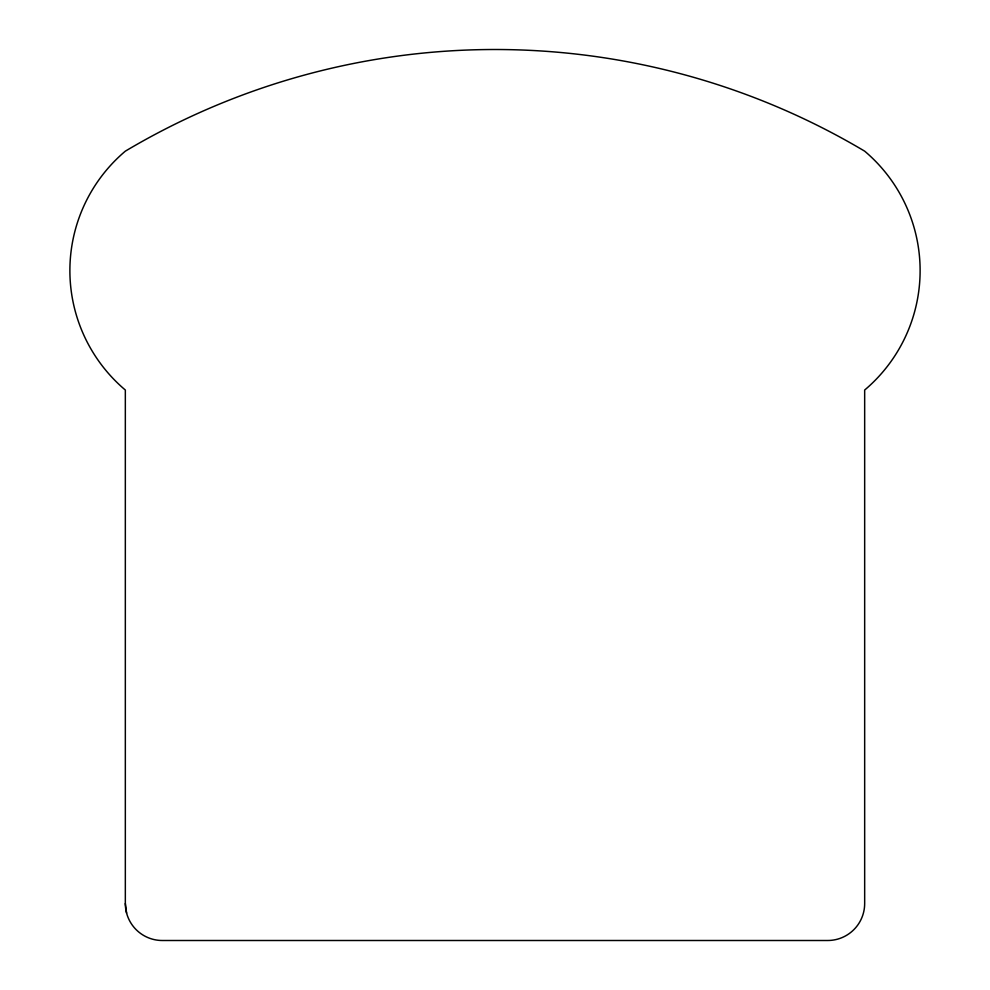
<?xml version="1.0" encoding="UTF-8"?>
<svg xmlns="http://www.w3.org/2000/svg" width="990" height="990" viewBox="0 0 990 990"><rect width="100%" height="100%" fill="white"/><g stroke="black" fill="none" stroke-linecap="round" stroke-linejoin="round"><path stroke-width="1.49" d="M125.334 903.536A36.964 36.964 0 0 0 162.298 940.5L827.702 940.5A36.964 36.964 0 0 0 864.666 903.536L864.666 390.035A156.358 156.358 0 0 0 864.666 151.161A722.96 722.96 0 0 0 125.334 151.161A156.358 156.358 0 0 0 125.334 390.035L125.334 903.536L126.584 913.102"/></g></svg>
